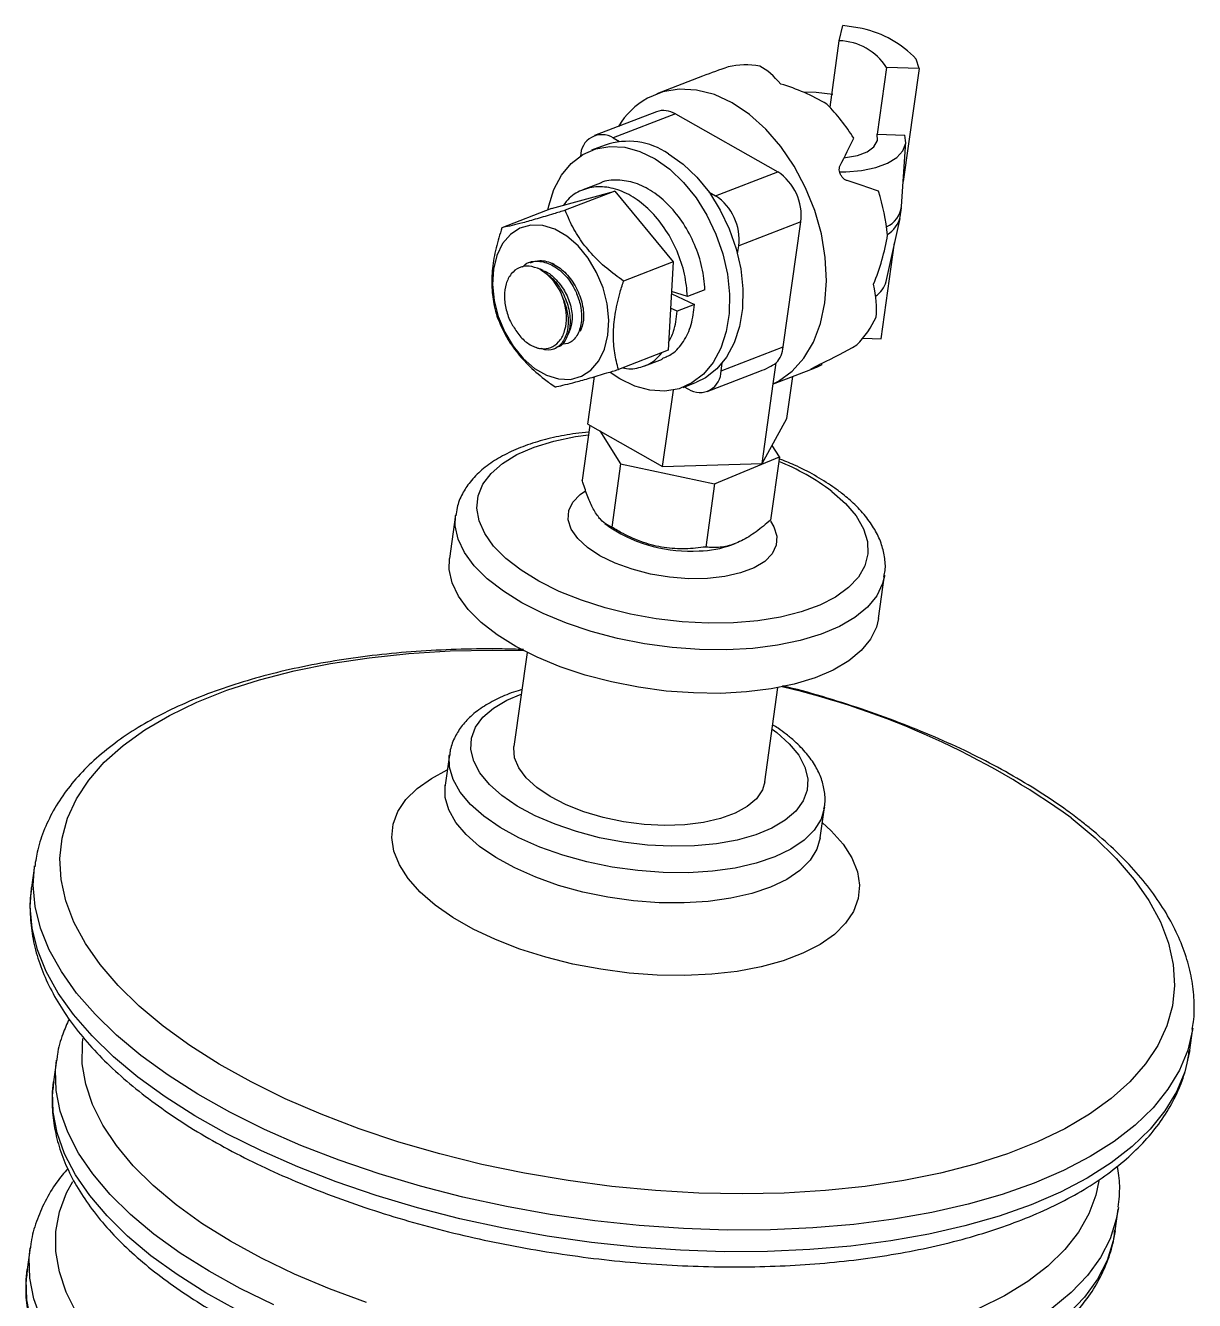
# Model space of a CAD drawing. Header units: millimetres. Extents: x 0 to 6631, y 0 to 4689.
# Drawn here: x 4660.9 to 4780.5, y 3830.3 to 3960.8 of the extents above; entities that cross this region are included whole.
import ezdxf

# ---------------------------------------------------------------- set-up
doc = ezdxf.new("R2010")
doc.units = ezdxf.units.MM
doc.header["$LTSCALE"] = 13
doc.layers.add('几何体', color=7, linetype='Continuous')

msp = doc.modelspace()

# ---------------------------------------------------------------- linework, layer by layer
at = {"layer": '几何体'}
for p, q in [((4744.16, 3959.2), (4744.52, 3960.75)), ((4746.5, 3960.44), (4744.52, 3960.75)), ((4743.21, 3952.38), (4744.16, 3959.2)), ((4748.98, 3956.47), (4748.02, 3949.64)), ((4752.32, 3956.34), (4748.98, 3956.47)), ((4752.32, 3956.34), (4752.03, 3957.31)), ((4730.16, 3955.58), (4725.47, 3953.77)), ((4752.32, 3956.34), (4750.7, 3944.78)), ((4725.45, 3951.93), (4719.09, 3949.48)), ((4727.38, 3951.7), (4721.02, 3949.25)), ((4727.38, 3951.7), (4737.85, 3945.77)), ((4721.02, 3949.25), (4721.67, 3948.88)), ((4748.02, 3949.64), (4750.87, 3949.53)), ((4750.54, 3942.22), (4750.96, 3948.83)), ((4720.18, 3948.51), (4718.81, 3947.98)), ((4731.48, 3943.32), (4737.85, 3945.77)), ((4714.7, 3942.02), (4721.19, 3943.8)), ((4721.19, 3943.8), (4716.11, 3941.84)), ((4719.71, 3944.62), (4717.92, 3943.93)), ((4721.19, 3943.8), (4727.16, 3936.55)), ((4730.83, 3943.69), (4731.48, 3943.32)), ((4750.39, 3941.16), (4750.52, 3942.08)), ((4714.7, 3942.02), (4709.62, 3940.06)), ((4748.95, 3934.55), (4750.37, 3941.01)), ((4740.22, 3940.65), (4733.86, 3938.2)), ((4738.42, 3927.86), (4740.22, 3940.65)), ((4733.74, 3937.4), (4733.86, 3938.2)), ((4748.44, 3928.69), (4749.82, 3938.51)), ((4712.55, 3936.54), (4712.35, 3936.46)), ((4727.16, 3936.55), (4722.07, 3934.59)), ((4727.16, 3936.55), (4726.63, 3927.51)), ((4726.97, 3933.26), (4727.03, 3933.29)), ((4728.62, 3933.01), (4726.98, 3933.52)), ((4727.03, 3933.29), (4729.35, 3932.19)), ((4730.41, 3933.69), (4728.62, 3933.01)), ((4727.56, 3931.5), (4726.88, 3931.82)), ((4729.35, 3932.19), (4727.56, 3931.5)), ((4714.95, 3927.66), (4715.15, 3927.73)), ((4732.06, 3925.4), (4738.42, 3927.86)), ((4746.59, 3928.76), (4748.44, 3928.69)), ((4726.63, 3927.51), (4721.55, 3925.55)), ((4724.26, 3925.93), (4726.05, 3926.62)), ((4730.64, 3923.29), (4736.01, 3925.36)), ((4732.06, 3925.4), (4732.17, 3926.2)), ((4737.4, 3924.09), (4737.7, 3926.22)), ((4737.59, 3924.15), (4741.68, 3925.72)), ((4742.39, 3926.07), (4742.34, 3926.17)), ((4718.43, 3919.95), (4719.11, 3924.82)), ((4728.16, 3923.72), (4729.54, 3924.25)), ((4736.26, 3915.92), (4737.4, 3924.09)), ((4738.8, 3920.53), (4739.4, 3924.84)), ((4726.07, 3915.63), (4727.17, 3923.44)), ((4728.27, 3923.77), (4728.71, 3923.52)), ((4718.43, 3919.95), (4726.07, 3915.63)), ((4736.26, 3915.92), (4738.8, 3920.53)), ((4718.64, 3919.84), (4717.85, 3914.21)), ((4719.65, 3919.26), (4721.77, 3915.89)), ((4738.02, 3916.6), (4737.28, 3917.78)), ((4731.4, 3913.85), (4738.02, 3916.6)), ((4738.02, 3916.6), (4737.11, 3910.13)), ((4721.77, 3915.89), (4720.86, 3909.42)), ((4721.77, 3915.89), (4731.4, 3913.85)), ((4726.07, 3915.63), (4736.26, 3915.92)), ((4731.4, 3913.85), (4730.49, 3907.38)), ((4704.88, 3910.67), (4704.26, 3906.21)), ((4720.16, 3909.8), (4720.77, 3909.34)), ((4733.15, 3907.6), (4733.5, 3907.73)), ((4748.17, 3900.05), (4748.79, 3904.51)), ((4748.79, 3904.51), (4748.78, 3904.39)), ((4712.2, 3896.59), (4710.85, 3886.96)), ((4736.53, 3883.36), (4737.88, 3892.99)), ((4704.25, 3886.11), (4703.82, 3883.02)), ((4742.21, 3877.63), (4742.64, 3880.72)), ((4742.64, 3880.72), (4742.62, 3880.62)), ((4661.79, 3874.75), (4661.48, 3872.54)), ((4661.78, 3874.66), (4661.79, 3874.75)), ((4661.47, 3872.45), (4661.48, 3872.54)), ((4780.02, 3855.9), (4780.34, 3858.12)), ((4780.34, 3858.12), (4780.32, 3858.04)), ((4664.04, 3854.86), (4663.73, 3852.64)), ((4780.02, 3855.9), (4780.01, 3855.82)), ((4772.39, 3837.39), (4772.7, 3839.61)), ((4772.72, 3839.78), (4772.7, 3839.61)), ((4661.34, 3835.66), (4661.03, 3833.44))]:
    msp.add_line(p, q, dxfattribs=at)
at = {"layer": '几何体', "flags": 128}
for points in [[(4740.71, 3944.15), (4739.54, 3946.35), (4738.17, 3948.37), (4736.63, 3950.15), (4734.95, 3951.65), (4733.19, 3952.84), (4731.37, 3953.68), (4729.55, 3954.15), (4727.78, 3954.25), (4726.08, 3953.97), (4724.52, 3953.32)], [(4743.51, 3953.7), (4741.79, 3953.89), (4740.5, 3953.92)], [(4744.21, 3945.79), (4744.84, 3945.79), (4746.44, 3945.92), (4747.88, 3946.21), (4749.1, 3946.65), (4750.04, 3947.24), (4750.66, 3947.93), (4750.95, 3948.71), (4750.87, 3949.53)], [(4744.65, 3947.22), (4744.8, 3947.24), (4746.02, 3947.45), (4747.01, 3947.83), (4747.7, 3948.35), (4748.05, 3948.97), (4748.02, 3949.64)], [(4714.31, 3941.87), (4714.41, 3942.29), (4714.95, 3943.97), (4715.73, 3945.43), (4716.72, 3946.63), (4717.9, 3947.54), (4719.23, 3948.13), (4720.67, 3948.38), (4722.19, 3948.29), (4723.75, 3947.86), (4725.3, 3947.1)], [(4726.67, 3947.63), (4728.17, 3946.57), (4729.58, 3945.23), (4730.86, 3943.65), (4731.98, 3941.87), (4732.9, 3939.94), (4733.61, 3937.91), (4734.07, 3935.84), (4734.29, 3933.79), (4734.24, 3931.8), (4733.94, 3929.95), (4733.4, 3928.26), (4732.62, 3926.8), (4731.63, 3925.6), (4730.45, 3924.7), (4729.54, 3924.25)], [(4725.3, 3947.1), (4726.8, 3946.04), (4728.21, 3944.7), (4729.49, 3943.12), (4730.61, 3941.34), (4731.53, 3939.41), (4732.23, 3937.38), (4732.7, 3935.31), (4732.91, 3933.26), (4732.87, 3931.27), (4732.57, 3929.42), (4732.02, 3927.73), (4731.24, 3926.27), (4730.25, 3925.07), (4729.08, 3924.17), (4727.75, 3923.58), (4726.3, 3923.33), (4724.78, 3923.42), (4723.22, 3923.85), (4721.68, 3924.6), (4720.72, 3925.24)], [(4737.93, 3924.36), (4739.33, 3925.37), (4740.53, 3926.71), (4741.5, 3928.35), (4742.22, 3930.25), (4742.67, 3932.36), (4742.84, 3934.63), (4742.72, 3937), (4742.32, 3939.42), (4741.64, 3941.82), (4740.71, 3944.15)], [(4719.98, 3933.91), (4719.32, 3935.49), (4718.46, 3936.94), (4717.43, 3938.2), (4716.28, 3939.2), (4715.05, 3939.91), (4713.8, 3940.29), (4712.59, 3940.32), (4711.47, 3940.01), (4710.49, 3939.38), (4709.68, 3938.43), (4709.09, 3937.23), (4708.75, 3935.81), (4708.66, 3934.25), (4708.83, 3932.61), (4709.25, 3930.96), (4709.91, 3929.37), (4710.77, 3927.92), (4711.8, 3926.67), (4712.96, 3925.66), (4714.18, 3924.96), (4715.43, 3924.58), (4716.64, 3924.54), (4717.76, 3924.85), (4718.74, 3925.49), (4719.55, 3926.43), (4720.14, 3927.64), (4720.48, 3929.05), (4720.57, 3930.61), (4720.41, 3932.26), (4719.98, 3933.91)], [(4743.4, 3913.07), (4744.8, 3911.84), (4745.88, 3910.56), (4746.63, 3909.25), (4747.04, 3907.95), (4747.08, 3906.68), (4746.77, 3905.45), (4746.11, 3904.29), (4745.1, 3903.22), (4743.78, 3902.26), (4742.16, 3901.42), (4740.27, 3900.73), (4738.14, 3900.19), (4735.82, 3899.81), (4733.34, 3899.61), (4730.75, 3899.57), (4728.09, 3899.72), (4725.42, 3900.03), (4722.77, 3900.51), (4720.2, 3901.14), (4717.76, 3901.93), (4715.48, 3902.84), (4713.41, 3903.87), (4711.58, 3905), (4710.03, 3906.2), (4708.78, 3907.46), (4707.86, 3908.76), (4707.29, 3910.06), (4707.06, 3911.35), (4707.2, 3912.61), (4707.68, 3913.81), (4708.52, 3914.92), (4709.68, 3915.94), (4711.16, 3916.84), (4712.92, 3917.61), (4714.93, 3918.22), (4717.16, 3918.68), (4718.5, 3918.87)], [(4737.1, 3910.02), (4737.45, 3909.45), (4737.75, 3908.49), (4737.7, 3907.56), (4737.28, 3906.69), (4736.52, 3905.91), (4735.43, 3905.24), (4734.06, 3904.72), (4732.45, 3904.35), (4730.66, 3904.15), (4728.75, 3904.13), (4726.78, 3904.28), (4724.82, 3904.61), (4722.94, 3905.1), (4721.2, 3905.73), (4719.66, 3906.48), (4718.37, 3907.34), (4717.38, 3908.25), (4716.72, 3909.21), (4716.41, 3910.17), (4716.47, 3911.1), (4716.89, 3911.97), (4717.65, 3912.75), (4718.19, 3913.13)], [(4748.78, 3904.39), (4748.59, 3903.64), (4747.99, 3902.4), (4747.04, 3901.24), (4745.76, 3900.18), (4744.17, 3899.25), (4742.29, 3898.46), (4740.16, 3897.81), (4737.82, 3897.32), (4735.29, 3897.01), (4732.62, 3896.86), (4729.86, 3896.9), (4727.05, 3897.1), (4724.23, 3897.48), (4721.46, 3898.03), (4718.77, 3898.73), (4716.22, 3899.58), (4713.84, 3900.56), (4711.68, 3901.66), (4709.77, 3902.85), (4708.13, 3904.12), (4706.8, 3905.45), (4705.8, 3906.81), (4705.15, 3908.19), (4704.85, 3909.55), (4704.87, 3910.59)], [(4748.17, 3900.05), (4747.96, 3899.18), (4747.36, 3897.94), (4746.41, 3896.78), (4745.13, 3895.72), (4743.54, 3894.79), (4741.67, 3893.99), (4739.54, 3893.35), (4737.19, 3892.86), (4734.66, 3892.55), (4731.99, 3892.4), (4729.23, 3892.44), (4726.42, 3892.64), (4723.6, 3893.02), (4720.83, 3893.57), (4718.15, 3894.27), (4715.6, 3895.12), (4713.22, 3896.1), (4711.05, 3897.2), (4709.14, 3898.39), (4707.51, 3899.66), (4706.18, 3900.99), (4705.18, 3902.35), (4704.53, 3903.72), (4704.23, 3905.09), (4704.26, 3906.21)], [(4767.9, 3879.65), (4770.35, 3877.6), (4772.5, 3875.5), (4774.34, 3873.36), (4775.85, 3871.19), (4777.02, 3869.01), (4777.85, 3866.82), (4778.34, 3864.65), (4778.47, 3862.51), (4778.25, 3860.41), (4777.68, 3858.36), (4776.76, 3856.37), (4775.5, 3854.47), (4773.91, 3852.65), (4772, 3850.93), (4769.77, 3849.33), (4767.24, 3847.84), (4764.44, 3846.49), (4761.36, 3845.28), (4758.05, 3844.21), (4754.5, 3843.29), (4750.75, 3842.54), (4746.82, 3841.94), (4742.74, 3841.52), (4738.52, 3841.26), (4734.2, 3841.17), (4729.79, 3841.26), (4725.34, 3841.51), (4720.86, 3841.94), (4716.39, 3842.53), (4711.95, 3843.29), (4707.56, 3844.2), (4703.26, 3845.27), (4699.08, 3846.48), (4695.03, 3847.83), (4691.14, 3849.32), (4687.44, 3850.92), (4683.95, 3852.64), (4680.69, 3854.45), (4677.68, 3856.36), (4674.94, 3858.34), (4672.49, 3860.39), (4670.34, 3862.5), (4668.51, 3864.64), (4667, 3866.81), (4665.82, 3868.99), (4664.99, 3871.17), (4664.51, 3873.34), (4664.38, 3875.49), (4664.6, 3877.59), (4665.17, 3879.64), (4666.09, 3881.62), (4667.34, 3883.53), (4668.93, 3885.35), (4670.85, 3887.06), (4673.08, 3888.67), (4675.6, 3890.15), (4678.41, 3891.51), (4681.48, 3892.72), (4684.8, 3893.79), (4688.35, 3894.7), (4692.09, 3895.46), (4696.02, 3896.05), (4700.11, 3896.48), (4704.33, 3896.74), (4708.65, 3896.82), (4711.83, 3896.78)], [(4737.29, 3888.73), (4737.75, 3888.39), (4739.03, 3887.25), (4740, 3886.06), (4740.64, 3884.86), (4740.93, 3883.67), (4740.87, 3882.51), (4740.46, 3881.4), (4739.71, 3880.36), (4738.63, 3879.43), (4737.25, 3878.61), (4735.6, 3877.92), (4733.7, 3877.39), (4731.59, 3877.01), (4729.33, 3876.79), (4726.95, 3876.75), (4724.51, 3876.88), (4722.05, 3877.18), (4719.62, 3877.63), (4717.27, 3878.25), (4715.06, 3879), (4713.02, 3879.88), (4711.2, 3880.87), (4709.63, 3881.94), (4708.35, 3883.08), (4707.38, 3884.26), (4706.75, 3885.46), (4706.45, 3886.65), (4706.51, 3887.82), (4706.92, 3888.93), (4707.67, 3889.96), (4708.75, 3890.9), (4710.13, 3891.71), (4711.6, 3892.33)], [(4704.24, 3886.01), (4704.25, 3886.1), (4704.25, 3886.11)], [(4742.62, 3880.62), (4742.29, 3879.53), (4741.6, 3878.41), (4740.56, 3877.37), (4739.2, 3876.45), (4737.55, 3875.66), (4735.64, 3875.01), (4733.5, 3874.52), (4731.18, 3874.2), (4728.71, 3874.05), (4726.14, 3874.07), (4723.52, 3874.26), (4720.9, 3874.63), (4718.33, 3875.16), (4715.85, 3875.84), (4713.52, 3876.67), (4711.36, 3877.62), (4709.44, 3878.68), (4707.77, 3879.82), (4706.4, 3881.04), (4705.35, 3882.29), (4704.63, 3883.57), (4704.26, 3884.85), (4704.24, 3886.01)], [(4736.53, 3883.36), (4736.28, 3882.52), (4735.67, 3881.62), (4734.74, 3880.82), (4733.5, 3880.13), (4731.99, 3879.58), (4730.26, 3879.18), (4728.35, 3878.95), (4726.31, 3878.89), (4724.2, 3878.99), (4722.08, 3879.27), (4720, 3879.7), (4718.02, 3880.29), (4716.2, 3881.01), (4714.58, 3881.84), (4713.21, 3882.76), (4712.12, 3883.75), (4711.35, 3884.77), (4710.92, 3885.81), (4710.83, 3886.83), (4710.85, 3886.96)], [(4742.42, 3879.17), (4743.33, 3878.34), (4744.55, 3876.96), (4745.45, 3875.56), (4746.02, 3874.15), (4746.23, 3872.76), (4746.1, 3871.4), (4745.62, 3870.09), (4744.8, 3868.87), (4743.65, 3867.73), (4742.19, 3866.7), (4740.44, 3865.8), (4738.42, 3865.03), (4736.17, 3864.42), (4733.72, 3863.95), (4731.1, 3863.66), (4728.36, 3863.53), (4725.52, 3863.57), (4722.64, 3863.78), (4719.75, 3864.16), (4716.9, 3864.7), (4714.13, 3865.39), (4711.47, 3866.23), (4708.98, 3867.2), (4706.68, 3868.28), (4704.6, 3869.46), (4702.79, 3870.73), (4701.26, 3872.06), (4700.03, 3873.44), (4699.13, 3874.85), (4698.57, 3876.26), (4698.36, 3877.65), (4698.49, 3879.01), (4698.97, 3880.31), (4699.79, 3881.54), (4700.94, 3882.68), (4702.4, 3883.7), (4704.03, 3884.56)], [(4742.21, 3877.63), (4741.86, 3876.44), (4741.16, 3875.32), (4740.13, 3874.28), (4738.77, 3873.36), (4737.12, 3872.57), (4735.21, 3871.92), (4733.07, 3871.43), (4730.74, 3871.11), (4728.27, 3870.96), (4725.71, 3870.98), (4723.09, 3871.17), (4720.47, 3871.54), (4717.89, 3872.07), (4715.42, 3872.75), (4713.08, 3873.58), (4710.93, 3874.53), (4709.01, 3875.59), (4707.34, 3876.73), (4705.97, 3877.95), (4704.91, 3879.2), (4704.19, 3880.48), (4703.83, 3881.76), (4703.82, 3883.01), (4703.82, 3883.01)], [(4780.32, 3858.04), (4780.31, 3857.97), (4779.82, 3855.87), (4778.97, 3853.84), (4777.79, 3851.88), (4776.28, 3850), (4774.44, 3848.22), (4772.29, 3846.55), (4769.84, 3845), (4767.1, 3843.57), (4764.09, 3842.27), (4760.83, 3841.12), (4757.33, 3840.12), (4753.63, 3839.27), (4749.73, 3838.58), (4745.66, 3838.05), (4741.45, 3837.69), (4737.12, 3837.5), (4732.69, 3837.47), (4728.2, 3837.62), (4723.67, 3837.94), (4719.12, 3838.42), (4714.58, 3839.07), (4710.08, 3839.88), (4705.64, 3840.85), (4701.29, 3841.96), (4697.06, 3843.22), (4692.98, 3844.62), (4689.05, 3846.14), (4685.32, 3847.78), (4681.79, 3849.54), (4678.49, 3851.39), (4675.45, 3853.33), (4672.67, 3855.34), (4670.17, 3857.42), (4667.98, 3859.56), (4666.09, 3861.73), (4664.53, 3863.93), (4663.3, 3866.15), (4662.41, 3868.37), (4661.86, 3870.58), (4661.66, 3872.76), (4661.78, 3874.66)], [(4780.01, 3855.82), (4780, 3855.75), (4779.51, 3853.66), (4778.66, 3851.62), (4777.48, 3849.66), (4775.97, 3847.79), (4774.13, 3846.01), (4771.98, 3844.34), (4769.53, 3842.78), (4766.79, 3841.35), (4763.78, 3840.06), (4760.52, 3838.91), (4757.02, 3837.9), (4753.32, 3837.05), (4749.42, 3836.36), (4745.35, 3835.83), (4741.14, 3835.47), (4736.81, 3835.28), (4732.38, 3835.26), (4727.89, 3835.41), (4723.36, 3835.72), (4718.81, 3836.21), (4714.27, 3836.86), (4709.77, 3837.67), (4705.33, 3838.63), (4700.98, 3839.75), (4696.75, 3841.01), (4692.67, 3842.4), (4688.74, 3843.93), (4685, 3845.57), (4681.48, 3847.32), (4678.18, 3849.17), (4675.14, 3851.11), (4672.36, 3853.13), (4669.86, 3855.21), (4667.67, 3857.34), (4665.78, 3859.52), (4664.22, 3861.72), (4662.99, 3863.94), (4662.1, 3866.15), (4661.55, 3868.36), (4661.35, 3870.55), (4661.47, 3872.45)], [(4695.78, 3830.06), (4691.99, 3831.45), (4688.39, 3832.97), (4685, 3834.6), (4681.83, 3836.33), (4678.92, 3838.16), (4676.28, 3840.06), (4673.93, 3842.04), (4671.89, 3844.06), (4670.17, 3846.12), (4668.77, 3848.21), (4667.72, 3850.31), (4667.02, 3852.41), (4666.67, 3854.49), (4666.68, 3856.53), (4666.74, 3857.07)], [(4686.29, 3829.82), (4682.85, 3831.49), (4679.65, 3833.26), (4676.69, 3835.12), (4674.01, 3837.06), (4671.61, 3839.07), (4669.52, 3841.13), (4667.74, 3843.23), (4666.29, 3845.36), (4665.18, 3847.49), (4664.42, 3849.63), (4664, 3851.75), (4663.94, 3853.84), (4664.04, 3854.87)], [(4682.54, 3829.27), (4679.33, 3831.04), (4676.38, 3832.91), (4673.7, 3834.85), (4671.3, 3836.86), (4669.21, 3838.92), (4667.43, 3841.02), (4665.98, 3843.14), (4664.87, 3845.28), (4664.11, 3847.41), (4663.69, 3849.54), (4663.63, 3851.63), (4663.73, 3852.64)], [(4683.11, 3814.99), (4682.3, 3815.4), (4679.14, 3817.13), (4676.23, 3818.96), (4673.59, 3820.86), (4671.24, 3822.83), (4669.2, 3824.86), (4667.47, 3826.92), (4666.08, 3829.01), (4665.03, 3831.11), (4664.33, 3833.21), (4663.98, 3835.29), (4663.98, 3837.33), (4664.35, 3839.33), (4665.06, 3841.27), (4665.69, 3842.46)], [(4770.72, 3842.51), (4770.42, 3841.06), (4769.7, 3839.12), (4768.64, 3837.25), (4767.23, 3835.47), (4765.5, 3833.78), (4763.44, 3832.21), (4761.08, 3830.75), (4758.43, 3829.43)], [(4772.7, 3839.61), (4772.51, 3838.58), (4771.87, 3836.58), (4770.88, 3834.66), (4769.55, 3832.82), (4767.89, 3831.07), (4765.91, 3829.43)], [(4772.39, 3837.39), (4772.2, 3836.36), (4771.56, 3834.37), (4770.57, 3832.45), (4769.24, 3830.6), (4767.58, 3828.86)], [(4678.16, 3813.36), (4676.95, 3814.06), (4674, 3815.92), (4671.31, 3817.86), (4668.92, 3819.87), (4666.82, 3821.93), (4665.05, 3824.03), (4663.6, 3826.15), (4662.49, 3828.29), (4661.72, 3830.43), (4661.31, 3832.55), (4661.24, 3834.64), (4661.34, 3835.66)], [(4673.63, 3813.74), (4671, 3815.64), (4668.6, 3817.65), (4666.51, 3819.71), (4664.73, 3821.81), (4663.29, 3823.94), (4662.18, 3826.08), (4661.41, 3828.21), (4661, 3830.33), (4660.93, 3832.42), (4661.03, 3833.44)]]:
    msp.add_lwpolyline(points, dxfattribs=at)
at = {"layer": '几何体'}
for centre, radius, start, end in [((4744.39, 3950.26), 10.39, 42.6945, 78.2888), ((4743.98, 3953.24), 5.96, 32.7905, 88.1928), ((4734.59, 3948.63), 8.09, 79.7769, 102.9563), ((4728.8, 3945.95), 8.53, 120.1793, 148.3161), ((4728.43, 3938.42), 20.32, 32.1209, 44.6377), ((4726.17, 3949.82), 2.23, 57.2887, 109.0035), ((4719.86, 3947.39), 2.19, 58.0162, 180.5384), ((4722.54, 3941.51), 7.39, 55.9875, 108.5823), ((4734.92, 3941.31), 5.34, 352.9576, 56.7412), ((4726.68, 3936.97), 22.54, 5.949, 17.6281), ((4728.56, 3938.86), 5.34, 352.9576, 56.7412), ((4747.87, 3942.59), 2.69, 294.7143, 352.1416), ((4747.66, 3941.78), 2.8, 300.6802, 347.2949), ((4710.51, 3930.99), 5.68, 18.5016, 57.898), ((4746.43, 3935.27), 2.63, 303.1044, 344.0032), ((4739.06, 3934.93), 9.73, 315.1206, 335.602), ((4735.49, 3928.17), 2.95, 318.6881, 353.8502), ((4729.87, 3925.38), 2.19, 238.0162, 0.5384), ((4734.32, 3930.79), 7.37, 294.6922, 299.2828), ((4728.98, 3893.87), 24.01, 53.1131, 68.0543), ((4728.84, 3921.74), 14.79, 236.9507, 273.7289), ((4729.58, 3917.52), 10.54, 271.199, 289.8468), ((4719.57, 3812.35), 82.86, 54.3189, 76.9389)]:
    msp.add_arc(centre, radius, start, end, dxfattribs=at)
for centre, major_axis, ratio, start_param, end_param in [((4734.15, 3939.96), (27.89, 12.23), 0.523901, 1.392843, 1.484504), ((4736.21, 3940.76), (-2.18, 16.22), 0.419169, 5.69462, 5.999313), ((4736.21, 3940.76), (14.33, -9.31), 0.800035, 1.623565, 1.928258), ((4734.15, 3939.96), (14.3, 22), 0.207077, 5.141692, 5.276689), ((4734.15, 3939.96), (26.74, -5.46), 0.273185, 1.075887, 1.210885), ((4736.21, 3940.76), (3.95, 16.79), 0.74955, 4.497167, 4.801859), ((4736.21, 3940.76), (-10.18, 13.07), 0.448597, 3.58444, 3.889133), ((4734.15, 3939.96), (27.89, 12.23), 0.523901, 4.776671, 4.911668), ((4731.55, 3927.93), (7.64, 0.56), 0.453302, 5.303514, 5.615714), ((4734.15, 3939.96), (-8.23, 13.9), 0.536011, 3.008341, 3.143339), ((4743.94, 3943.74), (6.99, 19.64), 0.18261, 3.254826, 3.297312)]:
    msp.add_ellipse(centre, major_axis=major_axis, ratio=ratio, start_param=start_param, end_param=end_param, dxfattribs=at)
for points, knots in [([(4744.96, 3944.88), (4744.87, 3944.91), (4744.69, 3944.99), (4744.46, 3945.22), (4744.27, 3945.51), (4744.17, 3945.83), (4744.14, 3946.16), (4744.21, 3946.33), (4744.24, 3946.43)], [0, 0, 0, 0, 0.163826, 0.327654, 0.491393, 0.654851, 0.818278, 1, 1, 1, 1]), ([(4730.41, 3933.69), (4730.34, 3934.46), (4730.19, 3936.01), (4729.4, 3938.36), (4728.25, 3940.52), (4726.78, 3942.39), (4725.08, 3943.81), (4723.26, 3944.73), (4721.46, 3944.99), (4720.24, 3944.93), (4719.73, 3944.62), (4719.71, 3944.61)], [0, 0, 0, 0, 0.123697, 0.249458, 0.373155, 0.496852, 0.622613, 0.74631, 0.870007, 0.995768, 1, 1, 1, 1]), ([(4728.62, 3933.01), (4728.55, 3933.77), (4728.4, 3935.32), (4727.61, 3937.67), (4726.47, 3939.84), (4724.99, 3941.7), (4723.29, 3943.13), (4721.48, 3944.03), (4719.65, 3944.35), (4717.96, 3944.04), (4716.67, 3943.35), (4716.11, 3942.61), (4715.92, 3942.36)], [0, 0, 0, 0, 0.1045147, 0.2107732, 0.315288, 0.4198027, 0.5260612, 0.6305759, 0.7350907, 0.8413491, 0.9458639, 1, 1, 1, 1]), ([(4716.11, 3941.84), (4715.71, 3941.72), (4714.69, 3941.41), (4713.19, 3940.96), (4711.73, 3940.55), (4710.62, 3940.27), (4709.98, 3940.13), (4709.68, 3940.07), (4709.62, 3940.06)], [0, 0, 0, 0, 0.136843, 0.346229, 0.555177, 0.749713, 0.944655, 1, 1, 1, 1]), ([(4722.07, 3934.59), (4721.49, 3935.02), (4720.3, 3935.89), (4718.74, 3937.39), (4717.45, 3939.05), (4716.63, 3940.56), (4716.25, 3941.49), (4716.11, 3941.84)], [0, 0, 0, 0, 0.213245, 0.431498, 0.645486, 0.868042, 1, 1, 1, 1]), ([(4709.62, 3940.06), (4709.41, 3939.37), (4708.98, 3937.98), (4708.61, 3935.89), (4708.55, 3933.88), (4708.76, 3932.27), (4709, 3931.36), (4709.09, 3931.02)], [0, 0, 0, 0, 0.213245, 0.431498, 0.645486, 0.868042, 1, 1, 1, 1]), ([(4713.53, 3935.8), (4713.16, 3935.94), (4712.42, 3936.23), (4711.37, 3936.04), (4710.54, 3935.4), (4710, 3934.35), (4709.82, 3933.05), (4710.01, 3931.64), (4710.42, 3930.54), (4710.77, 3929.98), (4710.87, 3929.81)], [0, 0, 0, 0, 0.138629, 0.277262, 0.415489, 0.550448, 0.684398, 0.815699, 0.945367, 1, 1, 1, 1]), ([(4711.73, 3936.01), (4711.83, 3936.12), (4712.25, 3936.57), (4713.32, 3936.71), (4714.72, 3936.36), (4716.05, 3935.35), (4716.86, 3934.21), (4717.41, 3933.04), (4717.75, 3931.89), (4717.83, 3930.41), (4717.45, 3929.1), (4716.68, 3928.2), (4715.96, 3928.14), (4715.64, 3928.11)], [0, 0, 0, 0, 0.036717, 0.145001, 0.253891, 0.362782, 0.471066, 0.505999, 0.597767, 0.689325, 0.797812, 0.907037, 1, 1, 1, 1]), ([(4712.56, 3936.48), (4712.88, 3936.58), (4713.6, 3936.83), (4714.92, 3936.42), (4716.24, 3935.43), (4717.3, 3933.95), (4717.92, 3932.25), (4718.07, 3930.6), (4717.77, 3929.8), (4717.63, 3929.43)], [0, 0, 0, 0, 0.113647, 0.264856, 0.416064, 0.566431, 0.718104, 0.868753, 1, 1, 1, 1]), ([(4713.84, 3935.68), (4713.75, 3935.72), (4713.57, 3935.79), (4713.4, 3935.87), (4713.31, 3935.9)], [0, 0, 0, 0, 0.499994, 1, 1, 1, 1]), ([(4713.53, 3935.8), (4713.98, 3935.51), (4714.87, 3934.93), (4715.92, 3933.41), (4716.55, 3931.72), (4716.67, 3930.02), (4716.27, 3928.67), (4715.69, 3927.88), (4715.22, 3927.81), (4715.13, 3927.8)], [0, 0, 0, 0, 0.160359, 0.319825, 0.480677, 0.640442, 0.800207, 0.961059, 1, 1, 1, 1]), ([(4713.84, 3935.64), (4713.9, 3935.63), (4714.38, 3935.51), (4715.23, 3934.75), (4716.18, 3933.48), (4716.75, 3931.95), (4716.89, 3930.48), (4716.63, 3929.75), (4716.5, 3929.41)], [0, 0, 0, 0, 0.029605, 0.228677, 0.426639, 0.626325, 0.824659, 1, 1, 1, 1]), ([(4714.96, 3936.32), (4714.96, 3936.32), (4714.86, 3936.36), (4714.77, 3936.4), (4714.68, 3936.43)], [0, 0, 0, 0, 0.034815, 1, 1, 1, 1]), ([(4721.55, 3925.55), (4721.41, 3926.1), (4721.13, 3927.22), (4720.99, 3929.11), (4721.17, 3931.18), (4721.58, 3933.02), (4721.94, 3934.16), (4722.07, 3934.59)], [0, 0, 0, 0, 0.213245, 0.431498, 0.645486, 0.868042, 1, 1, 1, 1]), ([(4710.87, 3929.81), (4711.13, 3929.44), (4711.64, 3928.68), (4712.63, 3927.95), (4713.67, 3927.61), (4714.65, 3927.73), (4715.48, 3928.31), (4716.05, 3929.29), (4716.28, 3930.57), (4716.19, 3931.8), (4715.97, 3932.53), (4715.9, 3932.79)], [0, 0, 0, 0, 0.11326, 0.226515, 0.340225, 0.456377, 0.573307, 0.692355, 0.81251, 0.934453, 1, 1, 1, 1]), ([(4715.9, 3932.79), (4716.06, 3932.32), (4716.39, 3931.37), (4716.45, 3929.88), (4716.08, 3928.55), (4715.25, 3927.7), (4714.37, 3927.41), (4713.83, 3927.63), (4713.69, 3927.69)], [0, 0, 0, 0, 0.167925, 0.335466, 0.533987, 0.733858, 0.932006, 1, 1, 1, 1]), ([(4726.02, 3926.68), (4726.38, 3926.82), (4727.23, 3927.16), (4728.26, 3928.36), (4729.08, 3930.06), (4729.26, 3931.49), (4729.35, 3932.19)], [0, 0, 0, 0, 0.192649, 0.460277, 0.732371, 1, 1, 1, 1]), ([(4709.09, 3931.02), (4709.33, 3930.46), (4709.8, 3929.31), (4710.86, 3927.62), (4712.27, 3926), (4713.72, 3924.74), (4714.69, 3924.03), (4715.06, 3923.77)], [0, 0, 0, 0, 0.213245, 0.431498, 0.645486, 0.868042, 1, 1, 1, 1]), ([(4726.68, 3928.31), (4726.87, 3928.67), (4727.35, 3929.58), (4727.48, 3930.79), (4727.56, 3931.5)], [0, 0, 0, 0, 0.403629, 1, 1, 1, 1]), ([(4716.28, 3928.87), (4716.32, 3928.96), (4716.4, 3929.13), (4716.48, 3929.31), (4716.53, 3929.4)], [0, 0, 0, 0, 0.500008, 1, 1, 1, 1]), ([(4713.08, 3927.82), (4713.13, 3927.8), (4713.28, 3927.75), (4713.44, 3927.7), (4713.54, 3927.67)], [0, 0, 0, 0, 0.3216, 1, 1, 1, 1]), ([(4722.01, 3925.73), (4722.06, 3925.71), (4722.7, 3925.52), (4723.84, 3925.74), (4725.16, 3926.26), (4725.75, 3926.98), (4725.98, 3927.26)], [0, 0, 0, 0, 0.0350913, 0.4071483, 0.7730996, 1, 1, 1, 1]), ([(4715.06, 3923.77), (4715.12, 3923.78), (4715.42, 3923.84), (4716.07, 3923.98), (4717.17, 3924.26), (4718.63, 3924.67), (4720.14, 3925.12), (4721.15, 3925.43), (4721.55, 3925.55)], [0, 0, 0, 0, 0.055345, 0.250287, 0.444823, 0.653771, 0.863157, 1, 1, 1, 1]), ([(4741.32, 3925.6), (4741.3, 3925.59), (4741.25, 3925.58), (4741.32, 3925.63), (4741.48, 3925.72), (4741.71, 3925.85), (4742.01, 3926.01), (4742.22, 3926.11), (4742.33, 3926.17)], [0, 0, 0, 0, 0.163826, 0.327654, 0.491393, 0.654851, 0.818278, 1, 1, 1, 1]), ([(4718.54, 3919.14), (4718.08, 3919.1), (4716.81, 3918.97), (4714.86, 3918.6), (4712.72, 3918.02), (4710.77, 3917.28), (4709.03, 3916.37), (4707.54, 3915.3), (4706.37, 3914.11), (4705.53, 3912.81), (4705.03, 3911.63), (4704.94, 3910.85), (4704.91, 3910.56)], [0, 0, 0, 0, 0.062682, 0.174231, 0.286466, 0.399531, 0.513433, 0.627594, 0.740176, 0.837307, 0.940947, 1, 1, 1, 1]), ([(4748.73, 3904.36), (4748.77, 3904.56), (4748.92, 3905.23), (4748.82, 3906.39), (4748.47, 3907.81), (4747.81, 3909.21), (4746.86, 3910.57), (4745.7, 3911.81), (4744.53, 3912.8), (4743.23, 3913.75), (4741.66, 3914.73), (4739.81, 3915.69), (4738.51, 3916.2), (4737.98, 3916.42)], [0, 0, 0, 0, 0.041952, 0.139516, 0.237224, 0.337656, 0.442386, 0.551234, 0.639495, 0.698413, 0.810529, 0.922122, 1, 1, 1, 1]), ([(4720.86, 3909.42), (4720.71, 3909.49), (4720.32, 3909.64), (4719.71, 3910.16), (4719.06, 3911.06), (4718.48, 3912.32), (4718.09, 3913.41), (4717.89, 3914.07), (4717.85, 3914.21)], [0, 0, 0, 0, 0.136843, 0.346229, 0.555177, 0.749713, 0.944655, 1, 1, 1, 1]), ([(4730.49, 3907.38), (4729.8, 3907.3), (4728.4, 3907.13), (4726.23, 3907.26), (4724.07, 3907.79), (4722.28, 3908.58), (4721.25, 3909.19), (4720.86, 3909.42)], [0, 0, 0, 0, 0.2132445, 0.4314983, 0.6454864, 0.8680422, 1, 1, 1, 1]), ([(4737.11, 3910.13), (4736.63, 3909.72), (4735.64, 3908.88), (4734.14, 3907.96), (4732.66, 3907.41), (4731.45, 3907.29), (4730.75, 3907.35), (4730.49, 3907.38)], [0, 0, 0, 0, 0.213245, 0.431498, 0.645486, 0.868042, 1, 1, 1, 1]), ([(4711.83, 3896.89), (4711.1, 3896.91), (4708.95, 3896.98), (4705.45, 3896.94), (4701.33, 3896.75), (4697.32, 3896.4), (4693.43, 3895.9), (4689.69, 3895.24), (4686.09, 3894.43), (4682.68, 3893.47), (4679.46, 3892.36), (4676.45, 3891.1), (4673.67, 3889.69), (4671.13, 3888.14), (4668.86, 3886.45), (4666.87, 3884.64), (4665.18, 3882.7), (4663.81, 3880.67), (4662.78, 3878.56), (4662.09, 3876.55), (4661.89, 3875.23), (4661.8, 3874.65)], [0, 0, 0, 0, 0.028162, 0.08292, 0.137726, 0.192593, 0.247537, 0.302573, 0.357716, 0.41298, 0.468376, 0.523904, 0.579545, 0.635242, 0.690845, 0.746149, 0.800883, 0.854773, 0.907644, 0.959524, 1, 1, 1, 1]), ([(4711.66, 3892.77), (4711.54, 3892.74), (4710.74, 3892.53), (4709.43, 3891.99), (4707.78, 3891.13), (4706.45, 3890.12), (4705.43, 3889.01), (4704.71, 3887.8), (4704.32, 3886.77), (4704.28, 3886.14), (4704.27, 3885.97)], [0, 0, 0, 0, 0.029433, 0.192624, 0.35732, 0.522262, 0.666138, 0.803354, 0.949968, 1, 1, 1, 1]), ([(4780.29, 3858.03), (4780.33, 3858.28), (4780.51, 3859.26), (4780.51, 3861), (4780.27, 3863.23), (4779.7, 3865.47), (4778.82, 3867.71), (4777.64, 3869.95), (4776.15, 3872.16), (4774.35, 3874.35), (4772.26, 3876.49), (4770.38, 3878.15), (4768.76, 3879.44), (4767.07, 3880.71), (4764.67, 3882.34), (4761.59, 3884.18), (4758.31, 3885.93), (4754.83, 3887.57), (4751.18, 3889.09), (4747.38, 3890.5), (4743.44, 3891.78), (4740.42, 3892.67), (4738.69, 3893.08), (4738.34, 3893.17)], [0, 0, 0, 0, 0.017745, 0.068572, 0.119443, 0.170773, 0.222896, 0.275966, 0.32994, 0.384631, 0.439791, 0.495193, 0.516458, 0.545562, 0.600987, 0.656319, 0.711544, 0.766663, 0.821685, 0.876622, 0.931487, 0.986296, 1, 1, 1, 1]), ([(4742.58, 3880.58), (4742.62, 3880.71), (4742.75, 3881.28), (4742.68, 3882.33), (4742.37, 3883.67), (4741.74, 3884.99), (4740.83, 3886.27), (4739.79, 3887.35), (4738.77, 3888.19), (4738.03, 3888.75), (4737.53, 3889.05), (4737.35, 3889.16)], [0, 0, 0, 0, 0.040546, 0.179865, 0.318839, 0.461715, 0.611498, 0.768233, 0.864885, 0.95019, 1, 1, 1, 1]), ([(4703.82, 3883.03), (4703.81, 3882.98), (4703.79, 3882.93), (4703.81, 3882.96), (4703.81, 3882.97)], [0, 0, 0, 0, 0.812751, 1, 1, 1, 1]), ([(4742.2, 3877.58), (4742.2, 3877.57), (4742.21, 3877.55), (4742.21, 3877.6), (4742.21, 3877.64)], [0, 0, 0, 0, 0.20405, 1, 1, 1, 1]), ([(4661.49, 3872.43), (4661.46, 3872.28), (4661.3, 3871.4), (4661.31, 3869.76), (4661.53, 3867.53), (4662.09, 3865.29), (4662.95, 3863.05), (4664.12, 3860.82), (4665.59, 3858.6), (4667.38, 3856.41), (4669.45, 3854.26), (4671.81, 3852.18), (4674.42, 3850.17), (4677.28, 3848.23), (4680.37, 3846.39), (4683.66, 3844.65), (4687.15, 3843.02), (4690.8, 3841.5), (4694.61, 3840.1), (4698.55, 3838.82), (4702.61, 3837.67), (4706.76, 3836.66), (4710.98, 3835.79), (4715.24, 3835.07), (4719.54, 3834.49), (4723.84, 3834.07), (4728.13, 3833.8), (4732.38, 3833.68), (4736.56, 3833.72), (4740.67, 3833.92), (4744.67, 3834.27), (4748.56, 3834.78), (4752.3, 3835.45), (4755.88, 3836.27), (4759.29, 3837.24), (4762.5, 3838.36), (4765.5, 3839.62), (4768.27, 3841.04), (4770.8, 3842.59), (4773.06, 3844.29), (4775.03, 3846.11), (4776.7, 3848.05), (4778.06, 3850.08), (4779.08, 3852.19), (4779.73, 3854.11), (4779.9, 3855.33), (4779.97, 3855.81)], [0, 0, 0, 0, 0.004575, 0.026371, 0.04818, 0.070178, 0.092511, 0.115248, 0.138376, 0.161815, 0.185461, 0.209214, 0.232999, 0.256763, 0.280487, 0.304166, 0.327799, 0.351391, 0.374946, 0.398471, 0.421972, 0.445454, 0.468923, 0.492384, 0.515841, 0.5393, 0.562764, 0.586238, 0.609727, 0.633237, 0.656774, 0.680344, 0.703954, 0.72761, 0.751318, 0.775083, 0.798904, 0.822773, 0.846665, 0.870512, 0.894226, 0.91769, 0.940787, 0.963446, 0.985683, 1, 1, 1, 1]), ([(4665.33, 3859.07), (4665.1, 3858.56), (4664.57, 3857.39), (4664.17, 3855.97), (4664.09, 3855.06), (4664.07, 3854.87)], [0, 0, 0, 0, 0.374352, 0.867372, 1, 1, 1, 1]), ([(4663.76, 3852.65), (4663.69, 3852.14), (4663.53, 3850.92), (4663.64, 3848.96), (4664.03, 3846.81), (4664.73, 3844.65), (4665.75, 3842.5), (4667.07, 3840.37), (4668.7, 3838.25), (4670.62, 3836.18), (4672.83, 3834.17), (4675.31, 3832.22), (4678.03, 3830.36), (4680.98, 3828.59), (4684.13, 3826.92), (4687.48, 3825.35), (4690.99, 3823.9), (4694.66, 3822.58), (4698.45, 3821.37), (4702.36, 3820.31), (4706.35, 3819.37), (4710.4, 3818.59), (4714.5, 3817.94), (4718.62, 3817.45), (4722.73, 3817.11), (4726.82, 3816.93), (4730.86, 3816.9), (4734.82, 3817.03), (4738.7, 3817.31), (4742.45, 3817.75), (4746.08, 3818.35), (4749.55, 3819.1), (4752.85, 3820.01), (4755.95, 3821.07), (4758.85, 3822.27), (4761.53, 3823.63), (4763.95, 3825.13), (4766.12, 3826.77), (4767.99, 3828.54), (4769.56, 3830.43), (4770.81, 3832.41), (4771.71, 3834.47), (4772.23, 3836.16), (4772.33, 3837.18), (4772.36, 3837.49)], [0, 0, 0, 0, 0.016482, 0.03906, 0.061741, 0.084733, 0.108165, 0.132067, 0.156376, 0.180972, 0.205728, 0.230545, 0.255346, 0.280103, 0.304807, 0.329457, 0.354057, 0.378615, 0.403139, 0.427634, 0.452108, 0.476569, 0.501021, 0.525472, 0.549926, 0.574389, 0.598867, 0.623367, 0.647896, 0.672462, 0.697072, 0.721736, 0.746461, 0.771252, 0.796111, 0.821029, 0.845975, 0.870865, 0.895589, 0.92, 0.943961, 0.967406, 0.990385, 1, 1, 1, 1]), ([(4665.2, 3843.78), (4664.81, 3843.32), (4663.9, 3842.25), (4662.82, 3840.42), (4661.95, 3838.36), (4661.48, 3836.77), (4661.39, 3835.86), (4661.37, 3835.66)], [0, 0, 0, 0, 0.189934, 0.443405, 0.691402, 0.934582, 1, 1, 1, 1]), ([(4772.69, 3839.82), (4772.74, 3840.19), (4772.89, 3841.26), (4772.86, 3842.67), (4772.67, 3843.69), (4772.61, 3844.01)], [0, 0, 0, 0, 0.265253, 0.773984, 1, 1, 1, 1]), ([(4661.06, 3833.45), (4660.99, 3832.93), (4660.83, 3831.72), (4660.94, 3829.76), (4661.33, 3827.6), (4662.04, 3825.45), (4663.05, 3823.3), (4664.37, 3821.16), (4666, 3819.05), (4667.93, 3816.98), (4669.78, 3815.26), (4671.07, 3814.27), (4671.53, 3813.91)], [0, 0, 0, 0, 0.075155, 0.178108, 0.281534, 0.386376, 0.493225, 0.602217, 0.713062, 0.825216, 0.938103, 1, 1, 1, 1])]:
    msp.add_open_spline(points, degree=3, knots=knots, dxfattribs=at)

doc.saveas('drawing.dxf')
